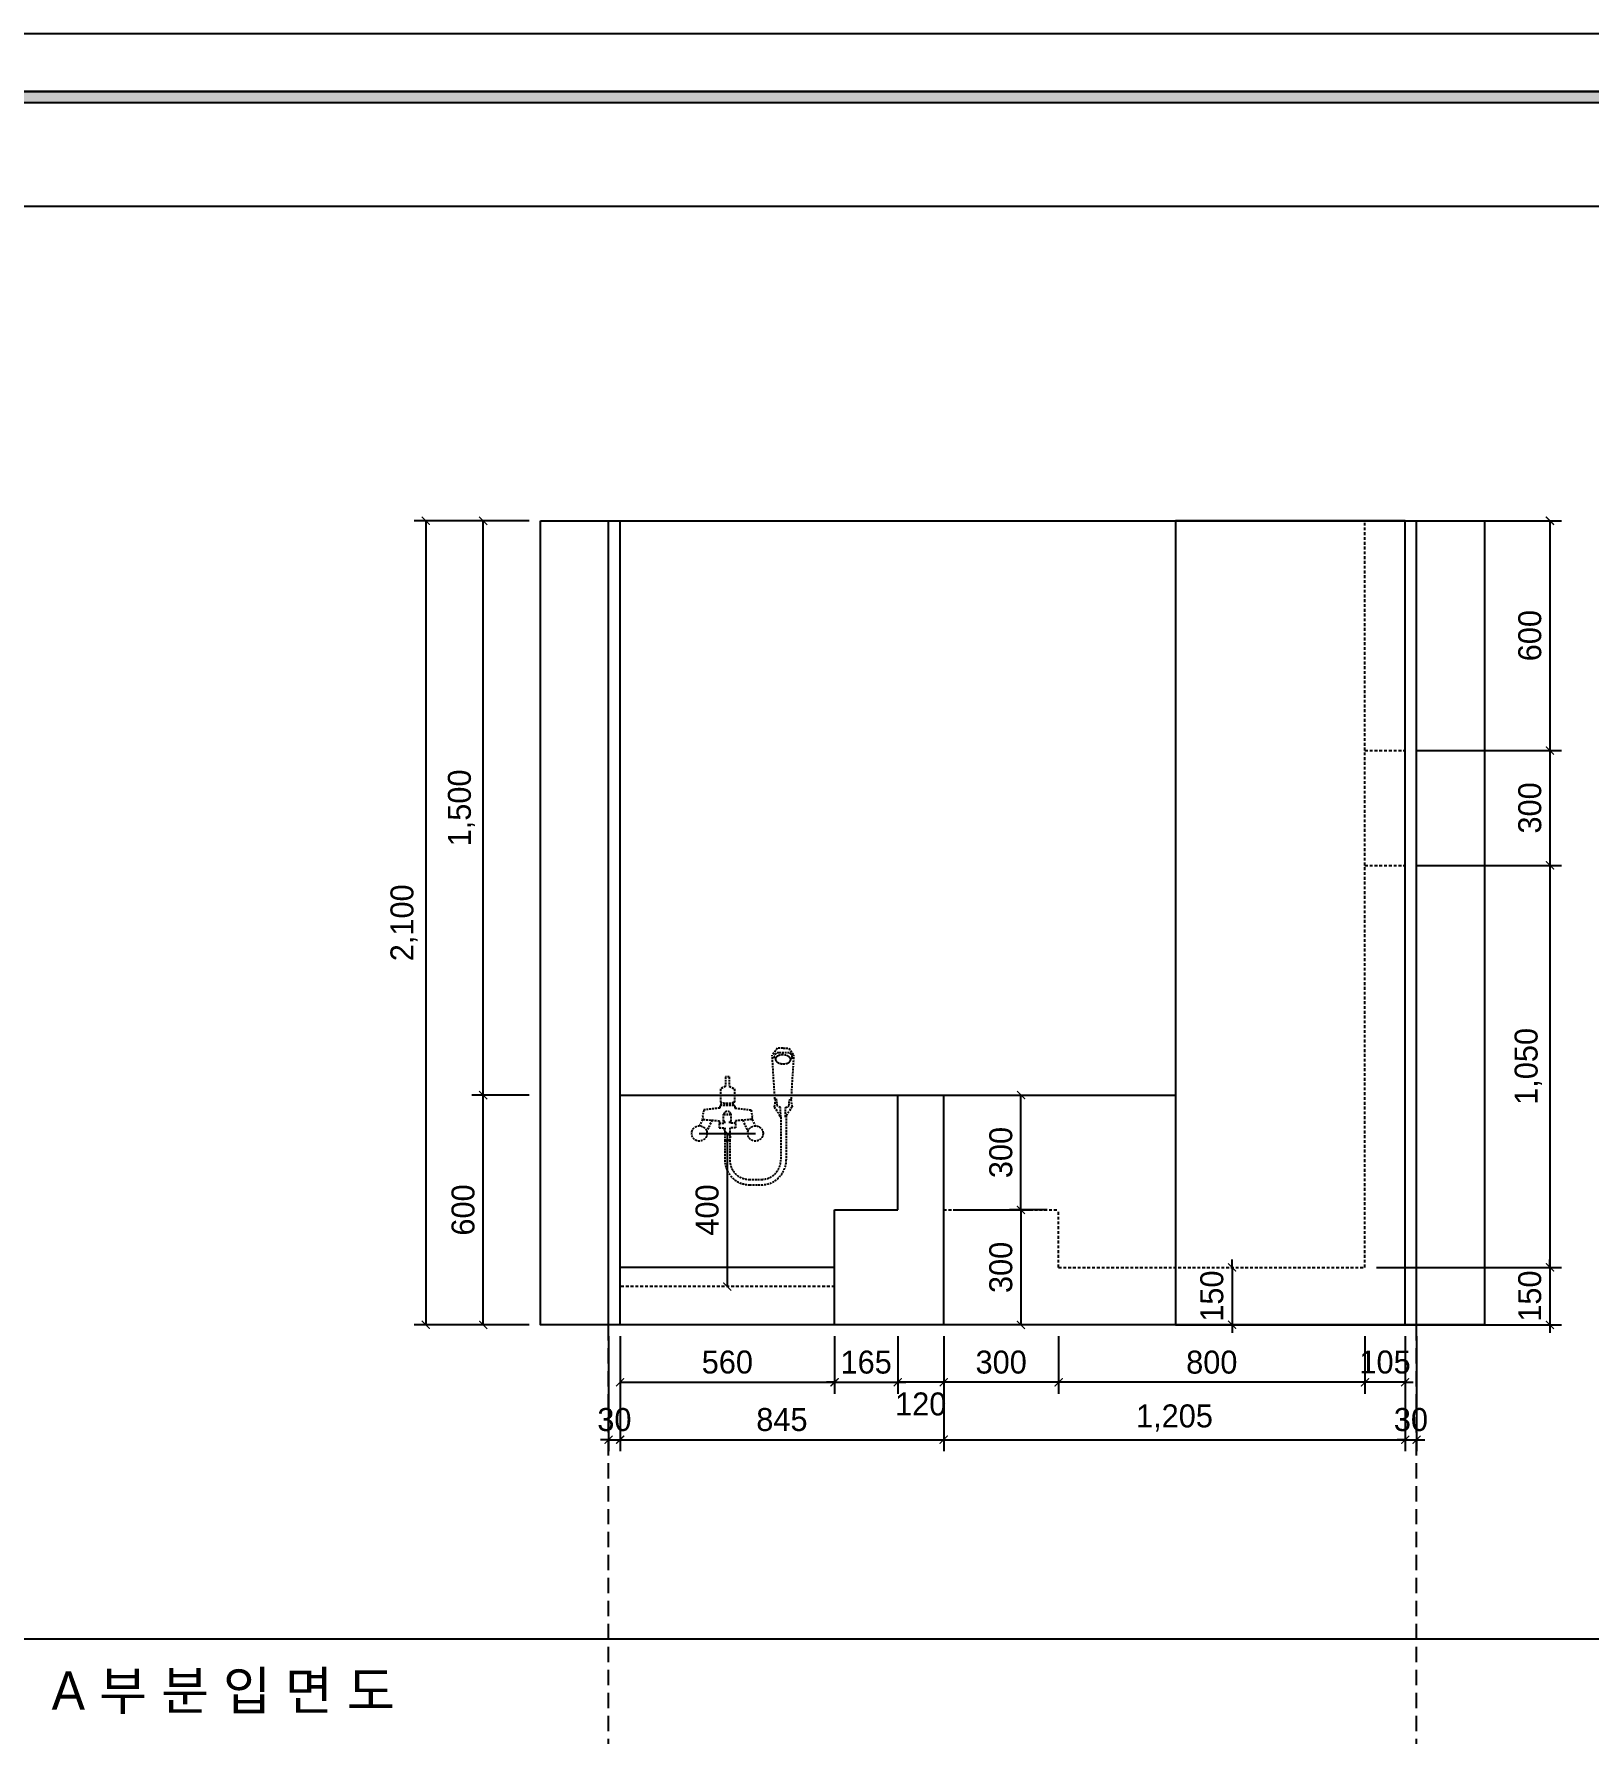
# Model space of a CAD drawing. Header units: millimetres. Extents: x -551172 to 232469, y -3435 to 261611.
# Drawn here: x 204511 to 208572, y 102324 to 106764 of the extents above; entities that cross this region are included whole.
import ezdxf
from ezdxf.enums import TextEntityAlignment as Align

# ---------------------------------------------------------------- set-up
doc = ezdxf.new("R2010")
doc.units = ezdxf.units.MM
doc.header["$LTSCALE"] = 10
doc.header["$PDMODE"] = 3
for name, pattern in [('DASHED', [0.75, 0.5, -0.25]), ('DH-HID2', [1.2, 0.8, -0.4]), ('HID', [2.5, 1.5, -1])]:
    doc.linetypes.add(name, pattern=pattern)
doc.layers.get('DEFPOINTS').update_dxf_attribs({"color": 248})
for name, color, linetype in [('0-ELC TEXT', 7, 'Continuous'), ('0-SHEET', 7, 'Continuous'), ('02-WAL', 2, 'Continuous'), ('03-WAL NEW', 3, 'Continuous'), ('06-FUR', 6, 'Continuous'), ('07-DIM', 5, 'Continuous'), ('9.보조선', 5, 'Continuous'), ('CO-BATH', 6, 'Continuous'), ('F-SYM', 7, 'Continuous'), ('FORM(YOURNAME)-11', 1, 'Continuous'), ('FUR', 8, 'DASHED')]:
    doc.layers.add(name, color=color, linetype=linetype)
doc.styles.add('YOURNAME', font='HY울릉도M.TTF')
doc.styles.add('마감재', font='stylu.ttf')
doc.styles.add('코레일둥고', font='Korail_Round_Gothic_Medium.ttf')
doc.dimstyles.new('사본 벽치수 Copy of DIM-30', dxfattribs={"dimscale": 30, "dimtxt": 2, "dimasz": 0.7, "dimexe": 1, "dimexo": 1, "dimgap": 0.7, "dimtad": 1, "dimdec": 0, "dimzin": 1, "dimdsep": 46, "dimlunit": 6, "dimtxsty": '마감재', "dimblk": 'ARCHTICK', "dimcen": -0.09, "dimclrd": 256, "dimclre": 256, "dimclrt": 3, "dimadec": 0, "dimazin": 0, "dimtfac": 1, "dimtdec": 0, "dimtix": 1, "dimtmove": 2, "dimatfit": 0, "dimldrblk": 'ARCHTICK', "dimfxl": 1, "dimtolj": 1, "dimtzin": 0, "dimarcsym": 0})

# ---------------------------------------------------------------- blocks, each defined once
blk = doc.blocks.new('FORM-PLAN')
at = {"layer": 'FORM(YOURNAME)-11'}
h = blk.add_hatch(color=256, dxfattribs=at)
h.dxf.hatch_style = 1
h.paths.add_polyline_path([(-71444, 55115), (10556, 55115), (10556, 54915), (-71444, 54915)])
h.paths.add_polyline_path([(-71444, -2085), (10556, -2085), (10556, -2285), (-71444, -2285)])
at = {"layer": 'DEFPOINTS', "color": 158}
for points in [[(-71444, -2285), (10556, -2285), (10556, 55115), (-71444, 55115)], [(-69444, 53115), (-64, 53115), (-64, 1215), (-69444, 1215)]]:
    blk.add_lwpolyline(points, close=True, dxfattribs=at)
at = {"layer": 'FORM(YOURNAME)-11', "color": 250}
blk.add_lwpolyline([(-72444, -3285), (11556, -3285), (11556, 56115), (-72444, 56115)], close=True, dxfattribs=at)
at = {"layer": 'FORM(YOURNAME)-11'}
blk.add_lwpolyline([(-71444, 55115), (10556, 55115), (10556, 54915), (-71444, 54915)], close=True, dxfattribs=at)
at = {"layer": 'FORM(YOURNAME)-11', "color": 3, "style": 'YOURNAME'}
for tag, height, p in [('1', 450, (9905, 18188)), ('2', 450, (9905, 17544)), ('3', 450, (9905, 16257)), ('4', 450, (9905, 14326)), ('5', 515, (9905, 12009)), ('6', 515, (9905, 9757)), ('7', 515, (9905, 7504)), ('8', 515, (9905, 5252)), ('9', 515, (9905, 2999)), ('10', 515, (5655, 811)), ('11', 515, (9905, 747)), ('12', 515, (5655, -1441)), ('13', 515, (9905, -1441))]:
    blk.add_attdef(tag, text='', height=height, dxfattribs=at).set_placement(p, align=Align.MIDDLE_RIGHT)
blk = doc.blocks.new('_ArchTick')
at = {"color": 0, "linetype": 'ByBlock', "const_width": 0.15}
blk.add_lwpolyline([(-0.5, -0.5), (0.5, 0.5)], dxfattribs=at)
blk = doc.blocks.new('*D373')
at = {"layer": '07-DIM', "lineweight": -2, "transparency": 16777216}
for p, q in [((206321.7, 103492.7), (206321.7, 103892.5)), ((206351.7, 103892.5), (206351.7, 103892.5))]:
    blk.add_line(p, q, dxfattribs=at)
at = {"layer": 'DEFPOINTS', "color": 0, "transparency": 16777216}
for p in [(206321.7, 103892.5), (206321.7, 103892.5), (206321.7, 103492.7)]:
    blk.add_point(p, dxfattribs=at)
at = {"layer": '07-DIM', "lineweight": -2, "transparency": 16777216, "xscale": 21, "yscale": 21, "zscale": 21}
for p, rotation in [((206321.7, 103892.5), 90), ((206321.7, 103492.7), 270)]:
    blk.add_blockref('_ArchTick', p, dxfattribs=dict(at, rotation=rotation))
at = {"layer": '07-DIM', "color": 3, "transparency": 16777216, "insert": (206269.1, 103692.6), "char_height": 60, "attachment_point": 5, "rotation": 90, "style": '마감재'}
blk.add_mtext('\\A1;400', dxfattribs=at)
blk = doc.blocks.new('*D429')
at = {"layer": '07-DIM', "lineweight": -2, "transparency": 16777216}
for p, q in [((205804.2, 103992.7), (205654.2, 103992.7)), ((205684.2, 103392.7), (205684.2, 103992.7)), ((205804.2, 103392.7), (205654.2, 103392.7))]:
    blk.add_line(p, q, dxfattribs=at)
at = {"layer": 'DEFPOINTS', "color": 0, "transparency": 16777216}
for p in [(205684.2, 103992.7), (205834.2, 103992.7), (205834.2, 103392.7)]:
    blk.add_point(p, dxfattribs=at)
at = {"layer": '07-DIM', "lineweight": -2, "transparency": 16777216, "xscale": 21, "yscale": 21, "zscale": 21}
for p, rotation in [((205684.2, 103992.7), 90), ((205684.2, 103392.7), 270)]:
    blk.add_blockref('_ArchTick', p, dxfattribs=dict(at, rotation=rotation))
at = {"layer": '07-DIM', "color": 3, "transparency": 16777216, "insert": (205631.8, 103692.7), "char_height": 60, "attachment_point": 5, "rotation": 90, "style": '마감재'}
blk.add_mtext('\\A1;600', dxfattribs=at)
blk = doc.blocks.new('*D430')
at = {"layer": '07-DIM', "lineweight": -2, "transparency": 16777216}
for p, q in [((205804.2, 105492.7), (205654.2, 105492.7)), ((205684.2, 103992.7), (205684.2, 105492.7)), ((205804.2, 103992.7), (205654.2, 103992.7))]:
    blk.add_line(p, q, dxfattribs=at)
at = {"layer": 'DEFPOINTS', "color": 0, "transparency": 16777216}
for p in [(205684.2, 105492.7), (205834.2, 105492.7), (205834.2, 103992.7)]:
    blk.add_point(p, dxfattribs=at)
at = {"layer": '07-DIM', "lineweight": -2, "transparency": 16777216, "xscale": 21, "yscale": 21, "zscale": 21}
for p, rotation in [((205684.2, 105492.7), 90), ((205684.2, 103992.7), 270)]:
    blk.add_blockref('_ArchTick', p, dxfattribs=dict(at, rotation=rotation))
at = {"layer": '07-DIM', "color": 3, "transparency": 16777216, "insert": (205627.5, 104742.7), "char_height": 60, "attachment_point": 5, "rotation": 90, "style": '마감재'}
blk.add_mtext('\\A1;1,500', dxfattribs=at)
blk = doc.blocks.new('*D380')
at = {"layer": '07-DIM', "lineweight": -2, "transparency": 16777216}
for p, q in [((205804.2, 105492.7), (205504.2, 105492.7)), ((205534.2, 105492.7), (205534.2, 103392.7)), ((205804.2, 103392.7), (205504.2, 103392.7))]:
    blk.add_line(p, q, dxfattribs=at)
at = {"layer": 'DEFPOINTS', "color": 0, "transparency": 16777216}
for p in [(205834.2, 105492.7), (205534.2, 103392.7), (205834.2, 103392.7)]:
    blk.add_point(p, dxfattribs=at)
at = {"layer": '07-DIM', "lineweight": -2, "transparency": 16777216, "xscale": 21, "yscale": 21, "zscale": 21}
for p, rotation in [((205534.2, 105492.7), 90), ((205534.2, 103392.7), 270)]:
    blk.add_blockref('_ArchTick', p, dxfattribs=dict(at, rotation=rotation))
at = {"layer": '07-DIM', "color": 3, "transparency": 16777216, "insert": (205477.5, 104442.7), "char_height": 60, "attachment_point": 5, "rotation": 90, "style": '마감재'}
blk.add_mtext('\\A1;2,100', dxfattribs=at)
blk = doc.blocks.new('*D431')
at = {"layer": '07-DIM', "lineweight": -2, "transparency": 16777216}
for p, q in [((206011.7, 103362.7), (206011.7, 103062.7)), ((206041.7, 103362.7), (206041.7, 103062.7)), ((206011.7, 103092.7), (205990.7, 103092.7)), ((206011.7, 103092.7), (206041.7, 103092.7)), ((206041.7, 103092.7), (206062.7, 103092.7))]:
    blk.add_line(p, q, dxfattribs=at)
at = {"layer": 'DEFPOINTS', "color": 0, "transparency": 16777216}
for p in [(206011.7, 103392.7), (206041.7, 103392.7), (206041.7, 103092.7)]:
    blk.add_point(p, dxfattribs=at)
at = {"layer": '07-DIM', "lineweight": -2, "transparency": 16777216, "xscale": 21, "yscale": 21, "zscale": 21}
blk.add_blockref('_ArchTick', (206011.7, 103092.7), dxfattribs=at)
at = {"layer": '07-DIM', "lineweight": -2, "transparency": 16777216, "xscale": 21, "yscale": 21, "zscale": 21, "rotation": 180}
blk.add_blockref('_ArchTick', (206041.7, 103092.7), dxfattribs=at)
at = {"layer": '07-DIM', "color": 3, "transparency": 16777216, "insert": (206026.7, 103145), "char_height": 60, "attachment_point": 5, "style": '마감재'}
blk.add_mtext('\\A1;30', dxfattribs=at)
blk = doc.blocks.new('*D432')
at = {"layer": '07-DIM', "lineweight": -2, "transparency": 16777216}
for p, q in [((206041.7, 103362.7), (206041.7, 103062.7)), ((206886.7, 103362.7), (206886.7, 103062.7)), ((206041.7, 103092.7), (206886.7, 103092.7))]:
    blk.add_line(p, q, dxfattribs=at)
at = {"layer": 'DEFPOINTS', "color": 0, "transparency": 16777216}
for p in [(206041.7, 103392.7), (206886.7, 103392.7), (206886.7, 103092.7)]:
    blk.add_point(p, dxfattribs=at)
at = {"layer": '07-DIM', "lineweight": -2, "transparency": 16777216, "xscale": 21, "yscale": 21, "zscale": 21, "rotation": 180}
blk.add_blockref('_ArchTick', (206041.7, 103092.7), dxfattribs=at)
at = {"layer": '07-DIM', "lineweight": -2, "transparency": 16777216, "xscale": 21, "yscale": 21, "zscale": 21}
blk.add_blockref('_ArchTick', (206886.7, 103092.7), dxfattribs=at)
at = {"layer": '07-DIM', "color": 3, "transparency": 16777216, "insert": (206464.2, 103145), "char_height": 60, "attachment_point": 5, "style": '마감재'}
blk.add_mtext('\\A1;845', dxfattribs=at)
blk = doc.blocks.new('*D433')
at = {"layer": '07-DIM', "lineweight": -2, "transparency": 16777216}
for p, q in [((208091.7, 103362.7), (208091.7, 103062.7)), ((208121.7, 103362.7), (208121.7, 103062.7)), ((208091.7, 103092.7), (208070.7, 103092.7)), ((208091.7, 103092.7), (208121.7, 103092.7)), ((208121.7, 103092.7), (208142.7, 103092.7))]:
    blk.add_line(p, q, dxfattribs=at)
at = {"layer": 'DEFPOINTS', "color": 0, "transparency": 16777216}
for p in [(208091.7, 103392.7), (208121.7, 103392.7), (208121.7, 103092.7)]:
    blk.add_point(p, dxfattribs=at)
at = {"layer": '07-DIM', "lineweight": -2, "transparency": 16777216, "xscale": 21, "yscale": 21, "zscale": 21}
blk.add_blockref('_ArchTick', (208091.7, 103092.7), dxfattribs=at)
at = {"layer": '07-DIM', "lineweight": -2, "transparency": 16777216, "xscale": 21, "yscale": 21, "zscale": 21, "rotation": 180}
blk.add_blockref('_ArchTick', (208121.7, 103092.7), dxfattribs=at)
at = {"layer": '07-DIM', "color": 3, "transparency": 16777216, "insert": (208106.7, 103145), "char_height": 60, "attachment_point": 5, "style": '마감재'}
blk.add_mtext('\\A1;30', dxfattribs=at)
blk = doc.blocks.new('*D381')
at = {"layer": '07-DIM', "lineweight": -2, "transparency": 16777216}
for p, q in [((207986.7, 103362.7), (207986.7, 103212.7)), ((208091.7, 103362.7), (208091.7, 103212.7)), ((207986.7, 103242.7), (207965.7, 103242.7)), ((208091.7, 103242.7), (207986.7, 103242.7)), ((208091.7, 103242.7), (208112.7, 103242.7))]:
    blk.add_line(p, q, dxfattribs=at)
at = {"layer": 'DEFPOINTS', "color": 0, "transparency": 16777216}
for p in [(207986.7, 103392.7), (208091.7, 103392.7), (207986.7, 103242.7)]:
    blk.add_point(p, dxfattribs=at)
at = {"layer": '07-DIM', "lineweight": -2, "transparency": 16777216, "xscale": 21, "yscale": 21, "zscale": 21}
blk.add_blockref('_ArchTick', (207986.7, 103242.7), dxfattribs=at)
at = {"layer": '07-DIM', "lineweight": -2, "transparency": 16777216, "xscale": 21, "yscale": 21, "zscale": 21, "rotation": 180}
blk.add_blockref('_ArchTick', (208091.7, 103242.7), dxfattribs=at)
at = {"layer": '07-DIM', "color": 3, "transparency": 16777216, "insert": (208039.2, 103295.2), "char_height": 60, "attachment_point": 5, "style": '마감재'}
blk.add_mtext('\\A1;105', dxfattribs=at)
blk = doc.blocks.new('*D382')
at = {"layer": '07-DIM', "lineweight": -2, "transparency": 16777216}
for p, q in [((207186.7, 103362.7), (207186.7, 103212.7)), ((207986.7, 103362.7), (207986.7, 103212.7)), ((207986.7, 103242.7), (207186.7, 103242.7))]:
    blk.add_line(p, q, dxfattribs=at)
at = {"layer": 'DEFPOINTS', "color": 0, "transparency": 16777216}
for p in [(207186.7, 103392.7), (207986.7, 103392.7), (207186.7, 103242.7)]:
    blk.add_point(p, dxfattribs=at)
at = {"layer": '07-DIM', "lineweight": -2, "transparency": 16777216, "xscale": 21, "yscale": 21, "zscale": 21, "rotation": 180}
blk.add_blockref('_ArchTick', (207186.7, 103242.7), dxfattribs=at)
at = {"layer": '07-DIM', "lineweight": -2, "transparency": 16777216, "xscale": 21, "yscale": 21, "zscale": 21}
blk.add_blockref('_ArchTick', (207986.7, 103242.7), dxfattribs=at)
at = {"layer": '07-DIM', "color": 3, "transparency": 16777216, "insert": (207586.7, 103294.9), "char_height": 60, "attachment_point": 5, "style": '마감재'}
blk.add_mtext('\\A1;800', dxfattribs=at)
blk = doc.blocks.new('*D434')
at = {"layer": '07-DIM', "lineweight": -2, "transparency": 16777216}
for p, q in [((206886.7, 103362.7), (206886.7, 103212.7)), ((207186.7, 103362.7), (207186.7, 103212.7)), ((207186.7, 103242.7), (206886.7, 103242.7))]:
    blk.add_line(p, q, dxfattribs=at)
at = {"layer": 'DEFPOINTS', "color": 0, "transparency": 16777216}
for p in [(206886.7, 103392.7), (207186.7, 103392.7), (206886.7, 103242.7)]:
    blk.add_point(p, dxfattribs=at)
at = {"layer": '07-DIM', "lineweight": -2, "transparency": 16777216, "xscale": 21, "yscale": 21, "zscale": 21, "rotation": 180}
blk.add_blockref('_ArchTick', (206886.7, 103242.7), dxfattribs=at)
at = {"layer": '07-DIM', "lineweight": -2, "transparency": 16777216, "xscale": 21, "yscale": 21, "zscale": 21}
blk.add_blockref('_ArchTick', (207186.7, 103242.7), dxfattribs=at)
at = {"layer": '07-DIM', "color": 3, "transparency": 16777216, "insert": (207036.7, 103295), "char_height": 60, "attachment_point": 5, "style": '마감재'}
blk.add_mtext('\\A1;300', dxfattribs=at)
blk = doc.blocks.new('*D383')
at = {"layer": '07-DIM', "lineweight": -2, "transparency": 16777216}
for p, q in [((206886.7, 103362.7), (206886.7, 103062.7)), ((208091.7, 103362.7), (208091.7, 103062.7)), ((206886.7, 103092.7), (208091.7, 103092.7))]:
    blk.add_line(p, q, dxfattribs=at)
at = {"layer": 'DEFPOINTS', "color": 0, "transparency": 16777216}
for p in [(206886.7, 103392.7), (208091.7, 103392.7), (208091.7, 103092.7)]:
    blk.add_point(p, dxfattribs=at)
at = {"layer": '07-DIM', "lineweight": -2, "transparency": 16777216, "xscale": 21, "yscale": 21, "zscale": 21, "rotation": 180}
blk.add_blockref('_ArchTick', (206886.7, 103092.7), dxfattribs=at)
at = {"layer": '07-DIM', "lineweight": -2, "transparency": 16777216, "xscale": 21, "yscale": 21, "zscale": 21}
blk.add_blockref('_ArchTick', (208091.7, 103092.7), dxfattribs=at)
at = {"layer": '07-DIM', "color": 3, "transparency": 16777216, "insert": (207489.2, 103149.3), "char_height": 60, "attachment_point": 5, "style": '마감재'}
blk.add_mtext('\\A1;1,205', dxfattribs=at)
blk = doc.blocks.new('*D384')
at = {"layer": '07-DIM', "lineweight": -2, "transparency": 16777216}
for p, q in [((206766.7, 103362.7), (206766.7, 103212.7)), ((206886.7, 103362.7), (206886.7, 103212.7)), ((206886.7, 103242.7), (206766.7, 103242.7))]:
    blk.add_line(p, q, dxfattribs=at)
at = {"layer": 'DEFPOINTS', "color": 0, "transparency": 16777216}
for p in [(206766.7, 103392.7), (206886.7, 103392.7), (206766.7, 103242.7)]:
    blk.add_point(p, dxfattribs=at)
at = {"layer": '07-DIM', "lineweight": -2, "transparency": 16777216, "xscale": 21, "yscale": 21, "zscale": 21, "rotation": 180}
blk.add_blockref('_ArchTick', (206766.7, 103242.7), dxfattribs=at)
at = {"layer": '07-DIM', "lineweight": -2, "transparency": 16777216, "xscale": 21, "yscale": 21, "zscale": 21}
blk.add_blockref('_ArchTick', (206886.7, 103242.7), dxfattribs=at)
at = {"layer": '07-DIM', "color": 3, "transparency": 16777216, "insert": (206826.7, 103185.7), "char_height": 60, "attachment_point": 5, "style": '마감재'}
blk.add_mtext('\\A1;120', dxfattribs=at)
blk = doc.blocks.new('*D435')
at = {"layer": '07-DIM', "lineweight": -2, "transparency": 16777216}
for p, q in [((206041.7, 103362.7), (206041.7, 103212.7)), ((206601.7, 103362.7), (206601.7, 103212.7)), ((206041.7, 103242.7), (206601.7, 103242.7))]:
    blk.add_line(p, q, dxfattribs=at)
at = {"layer": 'DEFPOINTS', "color": 0, "transparency": 16777216}
for p in [(206041.7, 103392.7), (206601.7, 103392.7), (206601.7, 103242.7)]:
    blk.add_point(p, dxfattribs=at)
at = {"layer": '07-DIM', "lineweight": -2, "transparency": 16777216, "xscale": 21, "yscale": 21, "zscale": 21, "rotation": 180}
blk.add_blockref('_ArchTick', (206041.7, 103242.7), dxfattribs=at)
at = {"layer": '07-DIM', "lineweight": -2, "transparency": 16777216, "xscale": 21, "yscale": 21, "zscale": 21}
blk.add_blockref('_ArchTick', (206601.7, 103242.7), dxfattribs=at)
at = {"layer": '07-DIM', "color": 3, "transparency": 16777216, "insert": (206321.7, 103295.2), "char_height": 60, "attachment_point": 5, "style": '마감재'}
blk.add_mtext('\\A1;560', dxfattribs=at)
blk = doc.blocks.new('*D385')
at = {"layer": '07-DIM', "lineweight": -2, "transparency": 16777216}
for p, q in [((206601.7, 103362.7), (206601.7, 103212.7)), ((206766.7, 103362.7), (206766.7, 103212.7)), ((206601.7, 103242.7), (206580.7, 103242.7)), ((206601.7, 103242.7), (206766.7, 103242.7)), ((206766.7, 103242.7), (206787.7, 103242.7))]:
    blk.add_line(p, q, dxfattribs=at)
at = {"layer": 'DEFPOINTS', "color": 0, "transparency": 16777216}
for p in [(206601.7, 103392.7), (206766.7, 103392.7), (206766.7, 103242.7)]:
    blk.add_point(p, dxfattribs=at)
at = {"layer": '07-DIM', "lineweight": -2, "transparency": 16777216, "xscale": 21, "yscale": 21, "zscale": 21}
blk.add_blockref('_ArchTick', (206601.7, 103242.7), dxfattribs=at)
at = {"layer": '07-DIM', "lineweight": -2, "transparency": 16777216, "xscale": 21, "yscale": 21, "zscale": 21, "rotation": 180}
blk.add_blockref('_ArchTick', (206766.7, 103242.7), dxfattribs=at)
at = {"layer": '07-DIM', "color": 3, "transparency": 16777216, "insert": (206684.2, 103295), "char_height": 60, "attachment_point": 5, "style": '마감재'}
blk.add_mtext('\\A1;165', dxfattribs=at)
blk = doc.blocks.new('*D408')
at = {"layer": '07-DIM', "lineweight": -2, "transparency": 16777216}
for p, q in [((207156.7, 103692.7), (207058.4, 103692.7)), ((207088.4, 103692.7), (207088.4, 103392.7)), ((207156.7, 103392.7), (207058.4, 103392.7))]:
    blk.add_line(p, q, dxfattribs=at)
at = {"layer": 'DEFPOINTS', "color": 0, "transparency": 16777216}
for p in [(207186.7, 103692.7), (207088.4, 103392.7), (207186.7, 103392.7)]:
    blk.add_point(p, dxfattribs=at)
at = {"layer": '07-DIM', "lineweight": -2, "transparency": 16777216, "xscale": 21, "yscale": 21, "zscale": 21}
for p, rotation in [((207088.4, 103692.7), 90), ((207088.4, 103392.7), 270)]:
    blk.add_blockref('_ArchTick', p, dxfattribs=dict(at, rotation=rotation))
at = {"layer": '07-DIM', "color": 3, "transparency": 16777216, "insert": (207036.1, 103542.7), "char_height": 60, "attachment_point": 5, "rotation": 90, "style": '마감재'}
blk.add_mtext('\\A1;300', dxfattribs=at)
blk = doc.blocks.new('*D409')
at = {"layer": '07-DIM', "lineweight": -2, "transparency": 16777216}
for p, q in [((207639.6, 103542.7), (207639.6, 103563.7)), ((207639.6, 103542.7), (207639.6, 103392.7)), ((207669.6, 103542.7), (207669.6, 103542.7)), ((207639.6, 103392.7), (207639.6, 103371.7)), ((207669.6, 103392.7), (207669.6, 103392.7))]:
    blk.add_line(p, q, dxfattribs=at)
at = {"layer": 'DEFPOINTS', "color": 0, "transparency": 16777216}
for p in [(207639.6, 103542.7), (207639.6, 103392.7), (207639.6, 103392.7)]:
    blk.add_point(p, dxfattribs=at)
at = {"layer": '07-DIM', "lineweight": -2, "transparency": 16777216, "xscale": 21, "yscale": 21, "zscale": 21}
for p, rotation in [((207639.6, 103542.7), 270), ((207639.6, 103392.7), 90)]:
    blk.add_blockref('_ArchTick', p, dxfattribs=dict(at, rotation=rotation))
at = {"layer": '07-DIM', "color": 3, "transparency": 16777216, "insert": (207587.1, 103467.7), "char_height": 60, "attachment_point": 5, "rotation": 90, "style": '마감재'}
blk.add_mtext('\\A1;150', dxfattribs=at)
blk = doc.blocks.new('*D422')
at = {"layer": '07-DIM', "lineweight": -2, "transparency": 16777216}
for p, q in [((208121.7, 105492.7), (208499.7, 105492.7)), ((208469.7, 105492.7), (208469.7, 104892.7)), ((208121.7, 104892.7), (208499.7, 104892.7))]:
    blk.add_line(p, q, dxfattribs=at)
at = {"layer": 'DEFPOINTS', "color": 0, "transparency": 16777216}
for p in [(208091.7, 105492.7), (208091.7, 104892.7), (208469.7, 104892.7)]:
    blk.add_point(p, dxfattribs=at)
at = {"layer": '07-DIM', "lineweight": -2, "transparency": 16777216, "xscale": 21, "yscale": 21, "zscale": 21}
for p, rotation in [((208469.7, 105492.7), 90), ((208469.7, 104892.7), 270)]:
    blk.add_blockref('_ArchTick', p, dxfattribs=dict(at, rotation=rotation))
at = {"layer": '07-DIM', "color": 3, "transparency": 16777216, "insert": (208417.4, 105192.7), "char_height": 60, "attachment_point": 5, "rotation": 90, "style": '마감재'}
blk.add_mtext('\\A1;600', dxfattribs=at)
blk = doc.blocks.new('*D423')
at = {"layer": '07-DIM', "lineweight": -2, "transparency": 16777216}
for p, q in [((208121.7, 104892.7), (208499.7, 104892.7)), ((208469.7, 104892.7), (208469.7, 104592.7)), ((208121.7, 104592.7), (208499.7, 104592.7))]:
    blk.add_line(p, q, dxfattribs=at)
at = {"layer": 'DEFPOINTS', "color": 0, "transparency": 16777216}
for p in [(208091.7, 104892.7), (208091.7, 104592.7), (208469.7, 104592.7)]:
    blk.add_point(p, dxfattribs=at)
at = {"layer": '07-DIM', "lineweight": -2, "transparency": 16777216, "xscale": 21, "yscale": 21, "zscale": 21}
for p, rotation in [((208469.7, 104892.7), 90), ((208469.7, 104592.7), 270)]:
    blk.add_blockref('_ArchTick', p, dxfattribs=dict(at, rotation=rotation))
at = {"layer": '07-DIM', "color": 3, "transparency": 16777216, "insert": (208417.4, 104742.7), "char_height": 60, "attachment_point": 5, "rotation": 90, "style": '마감재'}
blk.add_mtext('\\A1;300', dxfattribs=at)
blk = doc.blocks.new('*D372')
at = {"layer": '07-DIM', "lineweight": -2, "transparency": 16777216}
for p, q in [((208121.7, 104592.7), (208499.7, 104592.7)), ((208469.7, 104592.7), (208469.7, 103542.7)), ((208121.7, 103542.7), (208499.7, 103542.7))]:
    blk.add_line(p, q, dxfattribs=at)
at = {"layer": 'DEFPOINTS', "color": 0, "transparency": 16777216}
for p in [(208091.7, 104592.7), (208091.7, 103542.7), (208469.7, 103542.7)]:
    blk.add_point(p, dxfattribs=at)
at = {"layer": '07-DIM', "lineweight": -2, "transparency": 16777216, "xscale": 21, "yscale": 21, "zscale": 21}
for p, rotation in [((208469.7, 104592.7), 90), ((208469.7, 103542.7), 270)]:
    blk.add_blockref('_ArchTick', p, dxfattribs=dict(at, rotation=rotation))
at = {"layer": '07-DIM', "color": 3, "transparency": 16777216, "insert": (208413.1, 104067.7), "char_height": 60, "attachment_point": 5, "rotation": 90, "style": '마감재'}
blk.add_mtext('\\A1;1,050', dxfattribs=at)
blk = doc.blocks.new('*D424')
at = {"layer": '07-DIM', "lineweight": -2, "transparency": 16777216}
for p, q in [((208016.7, 103542.7), (208499.7, 103542.7)), ((208469.7, 103542.7), (208469.7, 103563.7)), ((208469.7, 103542.7), (208469.7, 103392.7)), ((208016.7, 103392.7), (208499.7, 103392.7)), ((208469.7, 103392.7), (208469.7, 103371.7))]:
    blk.add_line(p, q, dxfattribs=at)
at = {"layer": 'DEFPOINTS', "color": 0, "transparency": 16777216}
for p in [(207986.7, 103542.7), (207986.7, 103392.7), (208469.7, 103392.7)]:
    blk.add_point(p, dxfattribs=at)
at = {"layer": '07-DIM', "lineweight": -2, "transparency": 16777216, "xscale": 21, "yscale": 21, "zscale": 21}
for p, rotation in [((208469.7, 103542.7), 270), ((208469.7, 103392.7), 90)]:
    blk.add_blockref('_ArchTick', p, dxfattribs=dict(at, rotation=rotation))
at = {"layer": '07-DIM', "color": 3, "transparency": 16777216, "insert": (208417.2, 103467.7), "char_height": 60, "attachment_point": 5, "rotation": 90, "style": '마감재'}
blk.add_mtext('\\A1;150', dxfattribs=at)
blk = doc.blocks.new('*D425')
at = {"layer": '07-DIM', "lineweight": -2, "transparency": 16777216}
for p, q in [((206916.7, 103992.7), (207118.4, 103992.7)), ((207088.4, 103692.7), (207088.4, 103992.7)), ((206916.7, 103692.7), (207118.4, 103692.7))]:
    blk.add_line(p, q, dxfattribs=at)
at = {"layer": 'DEFPOINTS', "color": 0, "transparency": 16777216}
for p in [(206886.7, 103992.7), (207088.4, 103992.7), (206886.7, 103692.7)]:
    blk.add_point(p, dxfattribs=at)
at = {"layer": '07-DIM', "lineweight": -2, "transparency": 16777216, "xscale": 21, "yscale": 21, "zscale": 21}
for p, rotation in [((207088.4, 103992.7), 90), ((207088.4, 103692.7), 270)]:
    blk.add_blockref('_ArchTick', p, dxfattribs=dict(at, rotation=rotation))
at = {"layer": '07-DIM', "color": 3, "transparency": 16777216, "insert": (207036.1, 103842.7), "char_height": 60, "attachment_point": 5, "rotation": 90, "style": '마감재'}
blk.add_mtext('\\A1;300', dxfattribs=at)

msp = doc.modelspace()

# ---------------------------------------------------------------- linework, layer by layer
at = {"layer": '0-SHEET'}
msp.add_line((209668.4, 102571.4), (199261.4, 102571.4), dxfattribs=at)
at = {"layer": '02-WAL'}
for p, q in [((206011.7, 103392.7), (206011.7, 105492.7)), ((208121.7, 103392.7), (208121.7, 105492.7))]:
    msp.add_line(p, q, dxfattribs=at)
msp.add_lwpolyline([(205834.2, 105492.7), (208299.2, 105492.7), (208299.2, 103392.7), (205834.2, 103392.7)], close=True, dxfattribs=at)
at = {"layer": '03-WAL NEW', "color": 8, "linetype": 'HID', "ltscale": 0.5}
for p, q in [((207986.7, 103542.7), (207986.7, 105492.7)), ((207986.7, 104892.7), (208091.7, 104892.7)), ((207986.7, 104592.7), (208091.7, 104592.7)), ((206886.7, 103692.7), (207186.7, 103692.7)), ((207186.7, 103542.7), (207186.7, 103692.7)), ((207186.7, 103542.7), (207986.7, 103542.7)), ((206601.7, 103492.7), (206041.7, 103492.7))]:
    msp.add_line(p, q, dxfattribs=at)
at = {"layer": '03-WAL NEW'}
for p, q in [((206041.7, 103992.7), (207491.7, 103992.7)), ((206766.7, 103692.7), (206766.7, 103992.7)), ((206886.7, 103392.7), (206886.7, 103992.7)), ((206601.7, 103392.7), (206601.7, 103692.7)), ((206601.7, 103692.7), (206766.7, 103692.7)), ((206601.7, 103542.7), (206041.7, 103542.7))]:
    msp.add_line(p, q, dxfattribs=at)
msp.add_lwpolyline([(207491.7, 103392.7), (208091.7, 103392.7), (208091.7, 105492.7), (207491.7, 105492.7)], close=True, dxfattribs=at)
at = {"layer": '06-FUR', "color": 1}
msp.add_line((206248.5, 103892.5), (206394.9, 103892.5), dxfattribs=at)
at = {"layer": '9.보조선'}
for p, q in [((206041.7, 103392.7), (206041.7, 105492.7)), ((208091.7, 103392.7), (208091.7, 105492.7))]:
    msp.add_line(p, q, dxfattribs=at)
at = {"layer": 'CO-BATH', "color": 251, "linetype": 'DH-HID2', "ltscale": 5}
for p, q in [((206011.7, 101791.7), (206011.7, 103392.7)), ((208121.7, 101791.7), (208121.7, 103392.7))]:
    msp.add_line(p, q, dxfattribs=at)
at = {"layer": 'FUR'}
for p, q in [((206452.3, 104115), (206439, 104096.7)), ((206467.3, 104115), (206452.3, 104115)), ((206467.3, 104115), (206482.3, 104115)), ((206482.3, 104115), (206495.6, 104096.7)), ((206445.7, 103982), (206439, 104096.7)), ((206443.7, 104089.5), (206443.7, 104090.9)), ((206456.4, 104103.6), (206478.7, 104103.6)), ((206488.9, 103982), (206495.6, 104096.7)), ((206491.3, 104090.9), (206491.3, 104087.7)), ((206316.7, 104040.5), (206316.7, 104015.6)), ((206326.7, 104040.5), (206316.7, 104040.5)), ((206326.7, 104040.5), (206326.7, 104015.6)), ((206316.7, 104015.6), (206303.4, 104008.9)), ((206303.4, 104008.9), (206303.4, 103974)), ((206326.7, 104015.6), (206340, 104008.9)), ((206340, 104008.9), (206340, 103974)), ((206447.3, 103982), (206444, 103962)), ((206450.6, 103980.3), (206445.7, 103982)), ((206483.9, 103980.3), (206488.9, 103982)), ((206487.2, 103982), (206490.6, 103962)), ((206260.1, 103954.1), (206256.8, 103939.1)), ((206256.8, 103939.1), (206258.5, 103929.1)), ((206301.7, 103959), (206260.1, 103954.1)), ((206305, 103965.7), (206301.7, 103964)), ((206301.7, 103964), (206301.7, 103959)), ((206305, 103965.7), (206306.9, 103973.1)), ((206338.3, 103965.7), (206305, 103965.7)), ((206306.9, 103973.1), (206306.9, 103973.1)), ((206311.7, 103942.4), (206331.7, 103942.4)), ((206331.7, 103942.4), (206311.7, 103942.4)), ((206311.7, 103942.4), (206331.7, 103942.4)), ((206311.7, 103924.1), (206311.7, 103942.4)), ((206331.7, 103924.1), (206331.7, 103942.4)), ((206340, 103974), (206333.3, 103972.4)), ((206338.3, 103965.7), (206336.4, 103973.1)), ((206338.3, 103965.7), (206341.6, 103964)), ((206341.6, 103964), (206341.6, 103959)), ((206341.6, 103959), (206383.2, 103954.1)), ((206383.2, 103954.1), (206386.5, 103939.1)), ((206386.5, 103952.4), (206383.7, 103951.8)), ((206386.5, 103939.1), (206384.9, 103929.1)), ((206444, 103962), (206459, 103938.8)), ((206452.3, 103963.7), (206450.6, 103980.3)), ((206460.6, 103960.4), (206452.3, 103963.7)), ((206459, 103938.8), (206461.1, 103935.3)), ((206461.1, 103935.3), (206460.6, 103960.4)), ((206473.5, 103935.3), (206473.9, 103960.4)), ((206475.6, 103938.8), (206473.5, 103935.3)), ((206473.9, 103960.4), (206482.3, 103963.7)), ((206490.6, 103962), (206475.6, 103938.8)), ((206475.6, 103938.8), (206475.6, 103823.6)), ((206482.3, 103963.7), (206483.9, 103980.3)), ((206256.8, 103929.1), (206249.3, 103912.6)), ((206256.8, 103929.1), (206258, 103931.7)), ((206258.5, 103929.1), (206300, 103925.8)), ((206268.4, 103899.2), (206267.8, 103897.9)), ((206281.7, 103927.3), (206268.4, 103899.2)), ((206300, 103925.8), (206300, 103907.5)), ((206300, 103919.1), (206315, 103919.1)), ((206300, 103907.5), (206315, 103907.5)), ((206315, 103924.1), (206311.7, 103924.1)), ((206315, 103919.1), (206315, 103924.1)), ((206315, 103907.5), (206315, 103875.9)), ((206328.3, 103919.1), (206328.3, 103924.1)), ((206328.3, 103924.1), (206331.7, 103924.1)), ((206343.3, 103919.1), (206328.3, 103919.1)), ((206343.3, 103907.5), (206328.3, 103907.5)), ((206328.3, 103907.5), (206328.3, 103875.9)), ((206384.9, 103929.1), (206343.3, 103925.8)), ((206343.3, 103925.8), (206343.3, 103907.5)), ((206361.7, 103927.3), (206374.9, 103899.2)), ((206374.9, 103899.2), (206375.6, 103897.9)), ((206388.2, 103930.8), (206385.2, 103931.3)), ((206386.5, 103929.1), (206385.6, 103931.2)), ((206386.5, 103929.1), (206394.1, 103912.6)), ((206461.1, 103935.3), (206461.1, 103822.6)), ((206315, 103875.9), (206321.7, 103872.6)), ((206315, 103875.9), (206315, 103823.6)), ((206328.3, 103875.9), (206321.7, 103872.6)), ((206328.3, 103875.9), (206328.3, 103822.6)), ((206378.3, 103772.6), (206411.1, 103772.6)), ((206380, 103758.6), (206410.6, 103758.6))]:
    msp.add_line(p, q, dxfattribs=at)
msp.add_lwpolyline([(206447.1, 104086.8, 0.1554), (206448.3, 104082.6, 0.106733), (206452.7, 104078.3, 0.072964), (206458.7, 104075.6, 0.059436), (206466.6, 104074.3, 0.059436), (206474.7, 104074.9, 0.072964), (206480.9, 104077.1, 0.106733), (206485.6, 104081.1, 0.1554), (206487.1, 104085.1, 0.1554), (206485.9, 104089.2, 0.106733), (206481.6, 104093.6, 0.072964), (206475.6, 104096.3, 0.059436), (206467.6, 104097.6, 0.059436), (206459.5, 104097, 0.072964), (206453.3, 104094.8, 0.106733), (206448.6, 104090.8, 0.1554)], format="xyb", close=True, dxfattribs=at)
for centre in [(206248.5, 103892.5), (206394.9, 103892.5)]:
    msp.add_circle(centre, 20, dxfattribs=at)
for centre, radius, start, end in [((206456.4, 104090.9), 12.6, 90, 180), ((206478.7, 104090.9), 12.6, 0, 90), ((206321.7, 104037), 65.6, 253.8038, 286.1962), ((206321.7, 103940), 10.3, 13.5778, 166.4222), ((206380, 103823.6), 65, 180, 270), ((206378.3, 103822.6), 50, 180, 270), ((206410.6, 103823.6), 65, 270, 0), ((206411.1, 103822.6), 50, 270, 0)]:
    msp.add_arc(centre, radius, start, end, dxfattribs=at)

# ---------------------------------------------------------------- block references
at = {"layer": 'F-SYM', "xscale": 0.15, "yscale": 0.15, "zscale": 0.15}
msp.add_blockref('FORM-PLAN', (209678.1, 98346.7), dxfattribs=at)

# ---------------------------------------------------------------- texts
at = {"layer": '0-ELC TEXT', "style": '코레일둥고'}
msp.add_text('A 부 분 입 면 도', height=100, dxfattribs=at).set_placement((204557.2, 102387.4))

# ---------------------------------------------------------------- dimensions: what is measured, and where the dimension line sits
at = {"layer": '07-DIM'}
for base, p1, p2, picture, middle in [((205534.2, 103392.7), (205834.2, 105492.7), (205834.2, 103392.7), '*D380', (205477.5, 104442.7)), ((205684.2, 105492.7), (205834.2, 103992.7), (205834.2, 105492.7), '*D430', (205627.5, 104742.7)), ((208469.7, 104892.7), (208091.7, 105492.7), (208091.7, 104892.7), '*D422', (208417.4, 105192.7)), ((208469.7, 104592.7), (208091.7, 104892.7), (208091.7, 104592.7), '*D423', (208417.4, 104742.7)), ((208469.7, 103542.7), (208091.7, 104592.7), (208091.7, 103542.7), '*D372', (208413.1, 104067.7)), ((205684.2, 103992.7), (205834.2, 103392.7), (205834.2, 103992.7), '*D429', (205631.8, 103692.7)), ((207088.4, 103992.7), (206886.7, 103692.7), (206886.7, 103992.7), '*D425', (207036.1, 103842.7)), ((207088.4, 103392.7), (207186.7, 103692.7), (207186.7, 103392.7), '*D408', (207036.1, 103542.7)), ((207639.6, 103392.7), (207639.6, 103542.7), (207639.6, 103392.7), '*D409', (207587.1, 103467.7)), ((208469.7, 103392.7), (207986.7, 103542.7), (207986.7, 103392.7), '*D424', (208417.2, 103467.7))]:
    dim = msp.add_linear_dim(base=base, p1=p1, p2=p2, angle=90, dimstyle='사본 벽치수 Copy of DIM-30', override={"dimfxl": 1.25}, dxfattribs=at)
    dim.commit()
    dim.dimension.update_dxf_attribs({"geometry": picture, "text_midpoint": middle})
dim = msp.add_linear_dim(base=(206321.7, 103892.5), p1=(206321.7, 103492.7), p2=(206321.7, 103892.5), angle=270, dimstyle='사본 벽치수 Copy of DIM-30', dxfattribs=at)
dim.commit()
dim.dimension.update_dxf_attribs({"geometry": '*D373', "text_midpoint": (206269.1, 103692.6)})
for base, p1, p2, picture, middle in [((206041.7, 103092.7), (206011.7, 103392.7), (206041.7, 103392.7), '*D431', (206026.7, 103145)), ((206886.7, 103092.7), (206041.7, 103392.7), (206886.7, 103392.7), '*D432', (206464.2, 103145)), ((206601.7, 103242.7), (206041.7, 103392.7), (206601.7, 103392.7), '*D435', (206321.7, 103295.2)), ((206766.7, 103242.7), (206601.7, 103392.7), (206766.7, 103392.7), '*D385', (206684.2, 103295)), ((206886.7, 103242.7), (207186.7, 103392.7), (206886.7, 103392.7), '*D434', (207036.7, 103295)), ((208091.7, 103092.7), (206886.7, 103392.7), (208091.7, 103392.7), '*D383', (207489.2, 103149.3)), ((207186.7, 103242.7), (207986.7, 103392.7), (207186.7, 103392.7), '*D382', (207586.7, 103294.9)), ((207986.7, 103242.7), (208091.7, 103392.7), (207986.7, 103392.7), '*D381', (208039.2, 103295.2)), ((208121.7, 103092.7), (208091.7, 103392.7), (208121.7, 103392.7), '*D433', (208106.7, 103145))]:
    dim = msp.add_linear_dim(base=base, p1=p1, p2=p2, dimstyle='사본 벽치수 Copy of DIM-30', override={"dimfxl": 1.25}, dxfattribs=at)
    dim.commit()
    dim.dimension.update_dxf_attribs({"geometry": picture, "text_midpoint": middle})
dim = msp.add_linear_dim(base=(206766.7, 103242.7), p1=(206886.7, 103392.7), p2=(206766.7, 103392.7), dimstyle='사본 벽치수 Copy of DIM-30', override={"dimfxl": 1.25}, dxfattribs=at)
dim.commit()
dim.dimension.update_dxf_attribs({"geometry": '*D384', "text_midpoint": (206826.7, 103185.7), "dimtype": 160})

doc.saveas('drawing.dxf')
